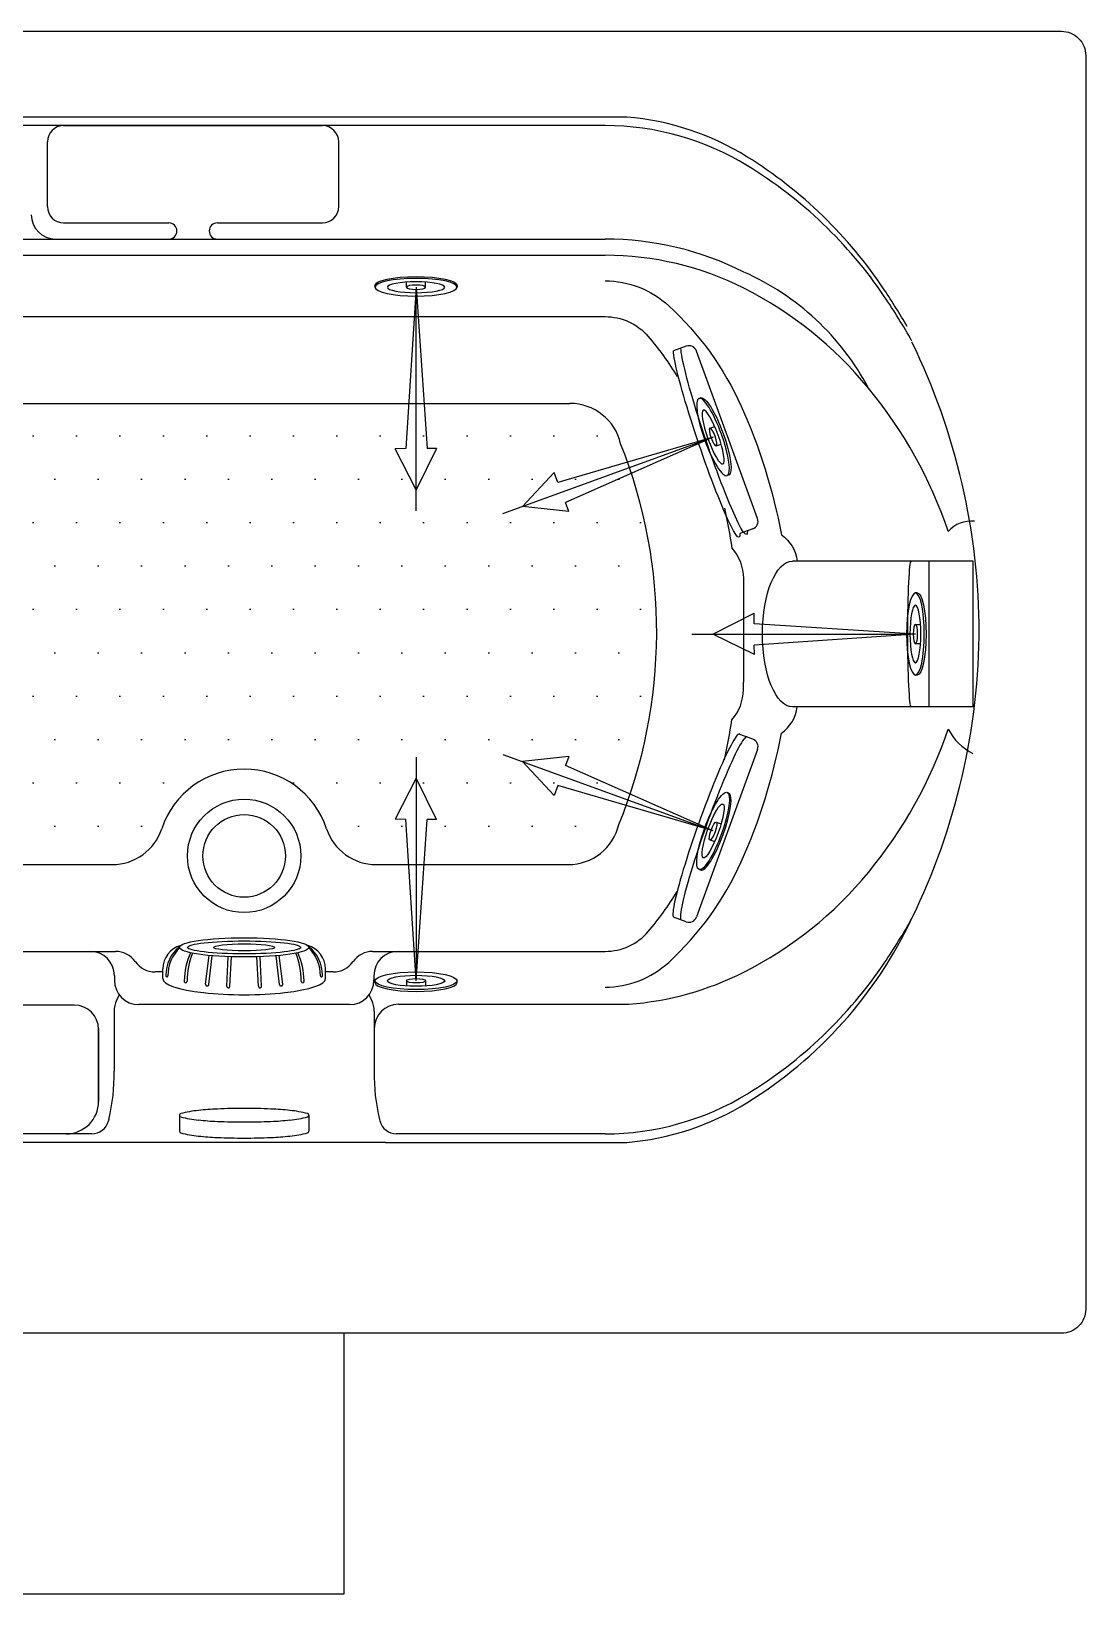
# Model space of a CAD drawing. Header units: millimetres. Extents: x -1220.07 to -1218.67, y 2257.45 to 2258.35.
# Drawn here: x -1219.276 to -1218.668, y 2257.445 to 2258.345 of the extents above; entities that cross this region are included whole.
import ezdxf

# ---------------------------------------------------------------- set-up
doc = ezdxf.new("R2010")
doc.units = ezdxf.units.MM
doc.header["$LTSCALE"] = 10
doc.linetypes.add('CENTER', pattern=[2, 1.25, -0.25, 0.25, -0.25])
for name, color, linetype in [('CONTOR04', 7, 'Continuous'), ('jacuzzi', 1, 'Continuous'), ('LCENTR02', 1, 'CENTER'), ('LCOTA02', 1, 'Continuous')]:
    doc.layers.add(name, color=color, linetype=linetype)

# ---------------------------------------------------------------- blocks, each defined once
blk = doc.blocks.new('A$C302A24D9')
at = {"layer": 'jacuzzi'}
for p, q in [((0, 1.229), (0, 1.017)), ((1.813, 1.017), (1.813, 1.61)), ((2.901, 1.017), (2.901, 1.61)), ((4.714, 1.229), (4.714, 1.017))]:
    blk.add_line(p, q, dxfattribs=at)
at = {"layer": 'jacuzzi', "extrusion": (0, 0, -1)}
for centre, major_axis, ratio, start_param, end_param in [((2.357, 1.229), (2.357, 0), 0.431953, 3.141593, 6.283185), ((2.357, 1.017), (2.357, 0), 0.431953, 3.141593, 9.424778), ((2.357, 1.017), (1.646, 0), 0.381644, 3.141593, 9.424778), ((2.357, 1.017), (0.544, 0), 0.461888, 1.570796326794896, 7.853981633974482)]:
    blk.add_ellipse(centre, major_axis=major_axis, ratio=ratio, start_param=start_param, end_param=end_param, dxfattribs=at)
blk = doc.blocks.new('BMG')
at = {"layer": 'LCENTR02'}
blk.add_line((0, -12.843), (0, 1.554), dxfattribs=at)
at = {"layer": 'LCOTA02'}
for p, q in [((0, 0), (-0.592, -9.266)), ((0, 0), (0.636, -9.258)), ((-0.592, -9.266), (-1.202, -9.27)), ((0.004, -11.642), (-1.202, -9.27)), ((1.178, -9.254), (0.004, -11.642)), ((1.178, -9.254), (0.636, -9.258))]:
    blk.add_line(p, q, dxfattribs=at)
at = {"layer": 'CONTOR04', "yscale": 0.5}
blk.add_blockref('A$C302A24D9', (-2.357, -0.508), dxfattribs=at)

msp = doc.modelspace()

# ---------------------------------------------------------------- hatches: boundary and pattern name
at = {"layer": 'jacuzzi'}
h = msp.add_hatch(dxfattribs=at)
h.set_pattern_fill('DOTS', color=256, scale=0.4, style=0)
h.set_pattern_definition([(0, (-1246.637484, 2254.437338), (0.0125, 0.025), [0, -0.025])])
h.paths.add_polyline_path([(-1219.22939, 2257.8653, 0.323974), (-1219.20089, 2257.88593, -0.72393), (-1219.10589, 2257.88593, 0.323974), (-1219.07739, 2257.8653), (-1218.96666, 2257.8653, 0.344151), (-1218.93756, 2257.88802, 0.003147), (-1218.93747, 2257.88839, 0.194171), (-1218.93644, 2258.10771, 0.349236), (-1218.96567, 2258.13096), (-1219.77111, 2258.13096, 0.284081), (-1219.79794, 2258.11438, 0.059275), (-1219.80034, 2258.10771, 0.194171), (-1219.79931, 2257.88839, 0.347675), (-1219.77012, 2257.8653)])

# ---------------------------------------------------------------- linework, layer by layer
for p, q in [((-1218.93291, 2258.29585), (-1219.57952, 2258.29585)), ((-1218.94542, 2258.29094), (-1219.57952, 2258.29094)), ((-1219.25744, 2258.29094), (-1219.10826, 2258.29094)), ((-1219.26677, 2258.24428), (-1219.26677, 2258.28161)), ((-1219.09893, 2258.24428), (-1219.09893, 2258.28161)), ((-1219.25744, 2258.23494), (-1219.19685, 2258.23494)), ((-1219.16885, 2258.23494), (-1219.10826, 2258.23494)), ((-1219.79136, 2258.22561), (-1218.94542, 2258.22561)), ((-1219.57952, 2258.21628), (-1218.94542, 2258.21628)), ((-1219.79136, 2258.18096), (-1218.94542, 2258.18096)), ((-1218.89861, 2258.16387), (-1218.90602, 2258.16117)), ((-1218.85752, 2258.06461), (-1218.89263, 2258.16108)), ((-1219.77111, 2258.13096), (-1218.96567, 2258.13096)), ((-1218.86031, 2258.05862), (-1218.86771, 2258.05593)), ((-1218.73326, 2258.04013), (-1218.83742, 2258.04013)), ((-1218.75882, 2258.04013), (-1218.75882, 2257.95613)), ((-1218.73345, 2258.04013), (-1218.73345, 2257.95613)), ((-1218.86566, 2258.03018), (-1218.86566, 2257.97032)), ((-1218.86566, 2257.96608), (-1218.86566, 2257.97032)), ((-1218.73259, 2257.95613), (-1218.83742, 2257.95613)), ((-1218.86031, 2257.93763), (-1218.86771, 2257.94033)), ((-1218.85752, 2257.93165), (-1218.89263, 2257.83518)), ((-1219.77012, 2257.8653), (-1219.22939, 2257.8653)), ((-1219.07739, 2257.8653), (-1218.96666, 2257.8653)), ((-1218.89861, 2257.83239), (-1218.90602, 2257.83508)), ((-1219.79136, 2257.8153), (-1219.22756, 2257.8153)), ((-1219.17559, 2257.79642), (-1219.17362, 2257.81297)), ((-1219.17379, 2257.79619), (-1219.17175, 2257.81281)), ((-1219.16346, 2257.79529), (-1219.1626, 2257.81226)), ((-1219.16162, 2257.79519), (-1219.16073, 2257.8122)), ((-1219.14517, 2257.79519), (-1219.14606, 2257.8122)), ((-1219.14332, 2257.79529), (-1219.14419, 2257.81226)), ((-1219.133, 2257.79619), (-1219.13504, 2257.8128)), ((-1219.1312, 2257.79642), (-1219.13317, 2257.81297)), ((-1219.07923, 2257.8153), (-1218.94542, 2257.8153)), ((-1219.20026, 2257.8035), (-1219.20473, 2257.8035)), ((-1219.20029, 2257.79963), (-1219.20024, 2257.80536)), ((-1219.20029, 2257.79963), (-1219.20024, 2257.80536)), ((-1219.10649, 2257.79963), (-1219.10654, 2257.80536)), ((-1219.10206, 2257.8035), (-1219.10653, 2257.8035)), ((-1219.22813, 2257.8013), (-1219.22813, 2257.79865)), ((-1219.07866, 2257.8013), (-1219.07866, 2257.79865)), ((-1219.2269, 2257.78711), (-1219.22533, 2257.79025)), ((-1219.07989, 2257.78711), (-1219.08145, 2257.79025)), ((-1219.25131, 2257.78435), (-1219.55506, 2257.78435)), ((-1219.22837, 2257.78086), (-1219.22837, 2257.74626)), ((-1219.09266, 2257.78465), (-1219.21413, 2257.78465)), ((-1219.07842, 2257.78086), (-1219.07842, 2257.74626)), ((-1219.06442, 2257.78489), (-1218.93166, 2257.78489)), ((-1219.23731, 2257.77089), (-1219.23731, 2257.72889)), ((-1219.23731, 2257.72889), (-1219.23731, 2257.77035)), ((-1219.2314, 2257.71845), (-1219.2316, 2257.71769)), ((-1219.19073, 2257.72096), (-1219.19073, 2257.71169)), ((-1219.11606, 2257.72096), (-1219.11606, 2257.71169)), ((-1219.07539, 2257.71845), (-1219.07519, 2257.71769)), ((-1219.07195, 2257.70532), (-1219.80387, 2257.70532)), ((-1219.24127, 2257.71022), (-1219.79136, 2257.71022)), ((-1219.07195, 2257.70532), (-1218.93291, 2257.70532)), ((-1218.94542, 2257.71022), (-1219.06551, 2257.71022)), ((-1219.09575, 2257.44532), (-1219.09575, 2257.59532)), ((-1219.69575, 2257.44532), (-1219.09575, 2257.44532))]:
    msp.add_line(p, q, dxfattribs=at)
at = {"layer": 'jacuzzi', "color": 3}
msp.add_lwpolyline([(-1218.66839, 2257.60932, -0.414214), (-1218.68239, 2257.59532), (-1220.05439, 2257.59532, -0.414214), (-1220.06839, 2257.60932), (-1220.06839, 2258.33132, -0.414214), (-1220.05439, 2258.34532), (-1218.68239, 2258.34532, -0.414214), (-1218.66839, 2258.33132)], format="xyb", close=True, dxfattribs=at)
at = {"layer": 'jacuzzi'}
for points in [[(-1218.94542, 2258.20156, -0.188149), (-1218.90874, 2258.18725, -0.101334), (-1218.867, 2258.1294, -0.059725), (-1218.84377, 2258.05525, -0.212904), (-1218.83461, 2258.04013)], [(-1218.94542, 2258.18096, -0.219593), (-1218.92051, 2258.16947, -0.041078), (-1218.90393, 2258.14644)], [(-1218.87653, 2258.07061, -0.016396), (-1218.87238, 2258.04755, -0.180708), (-1218.86566, 2258.03018)], [(-1218.87653, 2257.92565, 0.016396), (-1218.87238, 2257.94871, 0.180708), (-1218.86566, 2257.96608)], [(-1218.94542, 2257.7947, 0.188149), (-1218.90874, 2257.80901, 0.101334), (-1218.867, 2257.86686, 0.059725), (-1218.84377, 2257.94101, 0.212904), (-1218.83461, 2257.95613)], [(-1218.94542, 2257.8153, 0.219593), (-1218.92051, 2257.82679, 0.041078), (-1218.90393, 2257.84982)]]:
    msp.add_lwpolyline(points, format="xyb", dxfattribs=at)
for radius in [0.03267, 0.0238]:
    msp.add_circle((-1219.15339, 2257.87032), radius, dxfattribs=at)
for centre, radius, start, end in [((-1219.25744, 2258.28161), 0.00933, 90, 180), ((-1219.10826, 2258.28161), 0.00933, 0, 90), ((-1218.94542, 2258.13366), 0.15729, 58.56845, 90), ((-1218.94542, 2258.14134), 0.15501, 58.15946, 85.37275), ((-1219.0008, 2258.05216), 0.25999, 33.70344, 58.15946), ((-1218.9977, 2258.04811), 0.25755, 34.12751, 58.56845), ((-1219.25744, 2258.24428), 0.00933, 180, 270), ((-1219.10826, 2258.24428), 0.00933, 270, 0), ((-1219.2621, 2258.23961), 0.014, 180, 270), ((-1219.19685, 2258.23028), 0.00467, 270, 90), ((-1219.16885, 2258.23028), 0.00467, 90, 270), ((-1218.94542, 2258.04793), 0.17768, 63.26102, 90), ((-1218.94542, 2258.0386), 0.17768, 63.26102, 90), ((-1218.92608, 2258.06939), 0.15001, 27.99534, 66.17126), ((-1218.96571, 2257.99832), 0.22278, 39.42629, 63.26102), ((-1219.08864, 2257.99357), 0.36558, 29.78551, 33.70344), ((-1219.08055, 2257.99196), 0.35763, 29.25596, 34.12751), ((-1218.89702, 2258.15949), 0.00467, 20, 110), ((-1219.11382, 2257.9981), 0.38403, 0.08578, 25.96591), ((-1218.99749, 2257.97219), 0.26392, 18.80665, 39.42629), ((-1218.96567, 2258.10096), 0.03, 12.99579, 90), ((-1219.20869, 2257.99932), 0.29303, 337.75436, 21.70821), ((-1218.8619, 2258.06301), 0.00467, 290, 20), ((-1218.73453, 2258.04556), 0.01759, 83.25105, 138.27649), ((-1219.11382, 2258.00253), 0.38403, 334.03409, 359.91422), ((-1218.99749, 2258.02844), 0.26392, 320.57371, 341.19335), ((-1218.71823, 2257.95877), 0.03322, 207.64022, 242.7455), ((-1218.8619, 2257.93325), 0.00467, 340, 70), ((-1219.15339, 2257.87032), 0.05, 18.19615, 161.80385), ((-1219.22939, 2257.8953), 0.03, 270, 341.80385), ((-1219.07739, 2257.8953), 0.03, 198.19615, 270), ((-1218.96666, 2257.8953), 0.03, 270, 346.68506), ((-1218.96571, 2258.00231), 0.22278, 296.73898, 320.57371), ((-1218.89702, 2257.83677), 0.00467, 250, 340), ((-1218.99444, 2257.94085), 0.24971, 301.58779, 334.76419), ((-1219.08055, 2258.00921), 0.35763, 325.87249, 330.73653), ((-1219.24213, 2257.8013), 0.014, 0, 90), ((-1219.22756, 2257.8013), 0.014, 35.36941, 90), ((-1219.18624, 2257.80523), 0.014, 105.49086, 179.5), ((-1219.17808, 2257.80202), 0.02038, 127.83142, 181.64557), ((-1219.17464, 2257.80125), 0.02271, 134.33093, 180.23211), ((-1219.14684, 2257.79794), 0.04104, 156.13733, 179.44404), ((-1219.14209, 2257.79793), 0.0442, 158.28628, 179.64395), ((-1219.1647, 2257.79793), 0.0442, 0.35605, 21.7114), ((-1219.15995, 2257.79794), 0.04104, 0.55596, 23.85986), ((-1219.12054, 2257.80523), 0.014, 0.5, 74.44718), ((-1219.12871, 2257.80202), 0.02038, 358.35443, 52.1082), ((-1219.13215, 2257.80125), 0.02271, 359.76789, 45.07391), ((-1219.07923, 2257.8013), 0.014, 90, 144.63059), ((-1219.06466, 2257.8013), 0.014, 90, 180), ((-1219.20473, 2257.8175), 0.014, 215.36941, 270), ((-1219.10206, 2257.8175), 0.014, 270, 324.63059), ((-1218.94542, 2257.96203), 0.17768, 274.44047, 296.73898), ((-1218.9977, 2257.95306), 0.25755, 301.43155, 325.87249), ((-1219.21413, 2257.79865), 0.014, 180, 270), ((-1219.19791, 2257.80123), 0.000574, 158.32043, 352.68044), ((-1219.1871, 2257.79805), 0.000827, 160.09872, 10.73855), ((-1219.17469, 2257.79628), 0.000906, 170.81795, 354.75024), ((-1219.16254, 2257.79523), 0.000924, 176.36182, 357.5776), ((-1219.14425, 2257.79523), 0.000924, 182.4224, 3.63818), ((-1219.1321, 2257.79628), 0.000906, 185.24976, 9.18205), ((-1219.11969, 2257.79805), 0.000827, 169.26145, 19.90128), ((-1219.10887, 2257.80123), 0.000574, 187.31956, 21.67957), ((-1219.09266, 2257.79865), 0.014, 270, 0), ((-1219.21437, 2257.78086), 0.014, 153.49793, 180), ((-1219.21437, 2257.78086), 0.014, 153.49793, 180), ((-1219.09242, 2257.78086), 0.014, 0, 26.50207), ((-1219.25131, 2257.77035), 0.014, 0, 90), ((-1219.25131, 2257.77035), 0.014, 0, 90), ((-1219.06442, 2257.77089), 0.014, 90, 180), ((-1219.33406, 2257.74369), 0.10571, 346.18431, 1.39229), ((-1218.97273, 2257.74369), 0.10571, 178.60771, 193.81569), ((-1218.94542, 2257.86751), 0.15729, 270, 301.43155), ((-1219.25598, 2257.72889), 0.01867, 270, 0), ((-1219.17226, 2257.65166), 0.07245, 95.96737, 104.16312), ((-1219.16104, 2257.54428), 0.18041, 92.47919, 95.96737), ((-1219.15339, 2257.36777), 0.35709, 90, 92.47919), ((-1219.15339, 2257.36777), 0.35709, 87.52081, 90), ((-1219.14575, 2257.54428), 0.18041, 84.03263, 87.52081), ((-1219.13453, 2257.65166), 0.07245, 75.83688, 84.03263), ((-1218.94542, 2257.85982), 0.15501, 274.62725, 301.84054), ((-1219.24127, 2257.72022), 0.01, 270, 345.31579), ((-1219.18975, 2257.72096), 0.00098, 104.16312, 180), ((-1219.18975, 2257.72096), 0.00098, 180, 255.83688), ((-1219.17226, 2257.79025), 0.07245, 255.83688, 264.03263), ((-1219.16104, 2257.89763), 0.18041, 264.03263, 267.52081), ((-1219.15339, 2258.07415), 0.35709, 267.52081, 270), ((-1219.15339, 2258.07415), 0.35709, 270, 272.47919), ((-1219.14575, 2257.89763), 0.18041, 272.47919, 275.96737), ((-1219.13453, 2257.79025), 0.07245, 275.96737, 284.16312), ((-1219.11704, 2257.72096), 0.00098, 0, 75.83688), ((-1219.11704, 2257.72096), 0.00098, 284.16312, 0), ((-1219.06551, 2257.72022), 0.01, 194.68421, 270), ((-1219.18975, 2257.71169), 0.00098, 180, 255.83688), ((-1219.17226, 2257.78099), 0.07245, 255.83688, 264.03263), ((-1219.16104, 2257.88837), 0.18041, 264.03263, 267.52081), ((-1219.15339, 2258.06488), 0.35709, 267.52081, 270), ((-1219.15339, 2258.06488), 0.35709, 270, 272.47919), ((-1219.14575, 2257.88837), 0.18041, 272.47919, 275.96737), ((-1219.13453, 2257.78099), 0.07245, 275.96737, 284.16312), ((-1219.11704, 2257.71169), 0.00098, 284.16312, 0)]:
    msp.add_arc(centre, radius, start, end, dxfattribs=at)
at = {"layer": 'jacuzzi', "extrusion": (0, 0, -1)}
for centre, major_axis, ratio, start_param, end_param in [((-1218.88687, 2258.10855), (-0.01866, 0.05472), 0.079053, 2.889448, 6.031041), ((-1218.88257, 2258.11012), (-0.01866, 0.05472), 0.079053, 2.889448, 6.031041), ((-1218.83742, 2257.99813), (0, 0.042), 0.411322, 3.141593, 6.283185), ((-1218.76889, 2257.99813), (0, 0.042), 0.049428, 3.141593, 6.283185)]:
    msp.add_ellipse(centre, major_axis=major_axis, ratio=ratio, start_param=start_param, end_param=end_param, dxfattribs=at)
at = {"layer": 'jacuzzi'}
for centre, major_axis, ratio, start_param, end_param in [((-1218.88687, 2257.88771), (0.01891, 0.05282), 0.085597, -0.061907, 3.079686), ((-1218.88257, 2257.88614), (0.01891, 0.05282), 0.085597, -0.061907, 3.079686), ((-1219.15339, 2257.79963), (0.0469, 0), 0.198307, 3.139581, 6.286647)]:
    msp.add_ellipse(centre, major_axis=major_axis, ratio=ratio, start_param=start_param, end_param=end_param, dxfattribs=at)
for major_axis, ratio in [((-0.03733, 0), 0.1484), ((-0.0326, 0), 0.114375), ((-0.01764, 0), 0.112344)]:
    msp.add_ellipse((-1219.15339, 2257.81763), major_axis=major_axis, ratio=ratio, dxfattribs=at)

# ---------------------------------------------------------------- block references
at = {"layer": 'jacuzzi', "yscale": 0.01003300330046386, "zscale": 0.0100330033003292}
for p, xscale, rotation in [((-1219.05435, 2258.19788), 0.0100330033002881, 9.531837323132834e-09), ((-1218.88317, 2258.11157), 0.0100330033002881, 289.9999997131133), ((-1218.76654, 2257.99813), 0.0100330033002881, 270.0000000000198), ((-1218.88317, 2257.88469), -0.0100330033002881, 250.0000002868867), ((-1219.05435, 2257.79838), -0.0100330033002881, 179.9999999904681)]:
    msp.add_blockref('BMG', p, dxfattribs=dict(at, xscale=xscale, rotation=rotation))

doc.saveas('drawing.dxf')
